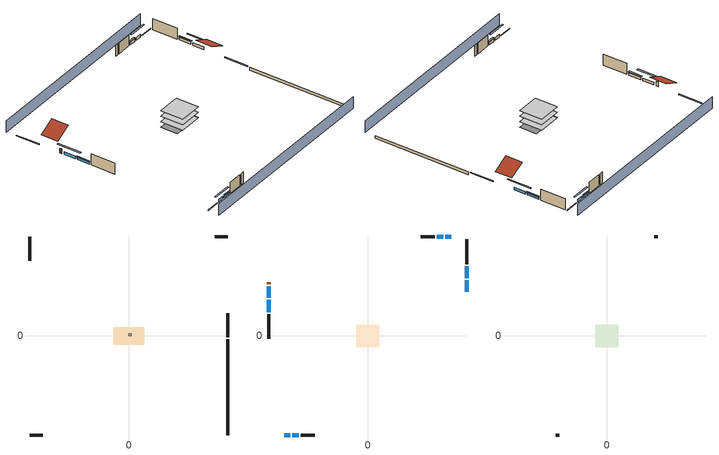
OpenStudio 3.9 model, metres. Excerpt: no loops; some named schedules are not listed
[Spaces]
crawlspace - vented 1
 floor foundation (Slab1 construction): -6.75,-3.75 -6.75,3.75 6.75,3.75 6.75,-3.75 z-0.91
 wall outside (RimJoist1 construction): 43.39,-0.47 43.39,9.92 z0.3:0.61
 wall outside (RimJoist2 construction): -43.39,-43.39 -37.6,-43.39 z0.3:0.61
 wall outside (RimJoist3 construction): -43.39,43.39 -43.39,32.99 z0.3:0.61
 wall outside (RimJoist4 construction): 43.39,43.39 37.6,43.39 z0.3:0.61
 wall foundation (FoundationWall1 construction): 43.39,-43.39 43.39,-1.4 z-0.91:0.3
furnace airloop ret air space
 floor adiabatic (AdiabaticConst): 0,0 0,1 1,1 1,0 z0
 wall adiabatic (AdiabaticConst): 0,1 0,0 1,0 1,1 0,1 z0:1
 ceiling adiabatic (AdiabaticConst): 1,0 1,1 0,1 0,0 z1
conditioned space 1
 floor to crawlspace - vented 1 (Floor1 construction): -5.03,-5.03 -5.03,5.03 5.03,5.03 5.03,-5.03 z0.3
 floor adiabatic (AdiabaticFloorConstruction): -5.03,-5.03 -5.03,5.03 5.03,5.03 5.03,-5.03 z2.74
 wall outside (Wall1 construction): 43.39,31.39 43.39,42.46 z0.3:5.18
 wall outside (Wall2 construction): -29.42,-43.39 -23.27,-43.39 z0.3:5.18
 wall outside (Wall3 construction): -43.39,9.55 -43.39,-1.13 z0.3:5.18
 wall outside (Wall4 construction): 29.42,43.39 23.27,43.39 z0.3:5.18
 wall outside (AdiabaticWallConstruction): 43.39,19.3 43.39,24.42 / 43.39,25.35 43.39,30.46 / -43.39,15.8 -43.39,10.48 z0.3:1.46; -36.67,-43.39 -33.97,-43.39 / -33.04,-43.39 -30.34,-43.39 / 36.67,43.39 33.97,43.39 / 33.04,43.39 30.34,43.39 z0.3:1.52; -43.39,21.77 -43.39,16.73 z0.3:1.43
 wall outside (AdiabaticWallConstruction 1): -43.39,23.62 -43.39,22.7 z0.3:2.34
 window (WindowConstruction): 43.39,19.3 43.39,24.42 z0.3:1.46
 window (WindowConstruction 1): 43.39,25.35 43.39,30.46 z0.3:1.46
 window (WindowConstruction 2): -36.67,-43.39 -33.97,-43.39 z0.3:1.52
 window (WindowConstruction 3): -33.04,-43.39 -30.34,-43.39 z0.3:1.52
 window (WindowConstruction 4): -43.39,21.77 -43.39,16.73 z0.3:1.43
 window (WindowConstruction 5): -43.39,15.8 -43.39,10.48 z0.3:1.46
 window (WindowConstruction 6): 36.67,43.39 33.97,43.39 z0.3:1.52
 window (WindowConstruction 7): 33.04,43.39 30.34,43.39 z0.3:1.52
 door (Door): -43.39,23.61 -43.39,22.7 z0.3:2.34
 ceiling adiabatic (AdiabaticFloorConstruction): 5.03,-5.03 5.03,5.03 -5.03,5.03 -5.03,-5.03 z2.74
attic - vented 1
 floor to conditioned space 1 (Floor2 construction Reversed): -5.03,-5.03 -5.03,5.03 5.03,5.03 5.03,-5.03 z5.18
 wall outside (Wall5 construction): -22.34,-43.39 -20.89,-43.39 z0.3:5.18
 wall outside (Wall6 construction): 22.34,43.39 20.89,43.39 z0.3:5.18
 roof outside (Roof1 construction): 43.39,18.37,5.18 36.66,18.37,8.55 36.66,10.85,8.55 43.39,10.85,5.18
 roof outside (Roof2 construction): -43.39,24.54,5.18 -36.66,24.54,8.55 -36.66,32.07,8.55 -43.39,32.07,5.18
shading: 43.39,47.96 -43.39,47.96 / -43.39,-47.96 43.39,-47.96 z0:5.18; 43.39,27.16 43.39,16.56 44,16.56 44,27.16 z4.21; 43.39,30.77 43.39,25.04 44,25.04 44,30.77 z1.77; -31.23,-43.39 -39.41,-43.39 -39.41,-44 -31.23,-44 z4.27; -30.04,-43.39 -33.35,-43.39 -33.35,-44 -30.04,-44 z1.83; -43.39,13.99 -43.39,24.52 -44,24.52 -44,13.99 z4.18; -43.39,10.18 -43.39,16.11 -44,16.11 -44,10.18 z1.77; 31.23,43.39 39.41,43.39 39.41,44 31.23,44 z4.27; 30.04,43.39 33.35,43.39 33.35,44 30.04,44 z1.83
[Site]
Portland Intl Arpt_OR: Latitude {deg}=45.59; Longitude {deg}=-122.6; Time Zone {hr}=-8; Elevation {m}=33; Terrain=Suburbs; Keep Site Location Information=Yes
[Site:GroundTemperature:Shallow]
10.2558, 8.96328, 8.85977, 9.47314, 11.9355, 14.3863, 16.5111, 17.8571, 17.9714, 16.8767, 14.8061, 12.4304
[Site:WaterMainsTemperature]
Calculation Method=Schedule; Temperature Schedule=mains temperature schedule
[Building]
Building 1
[Material] Roughness=Rough
Name | Thickness {m} | Conductivity {W/m-K} | Density {kg/m3} | Specific Heat {J/kg-K} | Thermal Absorptance | Solar Absorptance | Visible Absorptance
asphalt or fiberglass shingles | 0.00635 | 0.162714 | 1121.4 | 1465.45 | 0.9 | 0.85 | 0.85
roof rigid ins | 0.00281632 | 0.029427 | 32.04 | 1214.23 | 0.9 | 0.7 | 0.7
osb sheathing 0.5 in. | 0.0127 | 0.115458 | 512.64 | 1214.23 | 0.9 | 0.6 | 0.6
fiber cement siding | 0.009525 | 0.258207 | 347.634 | 1004.88 | 0.9 | 0.5 | 0.5
osb sheathing 0.5 in. 1 | 0.0127 | 0.115458 | 512.64 | 1214.23 | 0.9 | 0.7 | 0.7
wall stud and cavity | 0.1397 | 0.551395 | 139.0536 | 1170.24 | 0.9 | 0.7 | 0.7
gypsum board | 0.0127 | 0.160291 | 801 | 837.4 | 0.9 | 0.6 | 0.6
wall stud and cavity 1 | 0.1397 | 0.346631 | 139.0536 | 1170.24 | 0.9 | 0.6 | 0.6
rim joist stud and cavity | 0.0508 | 0.178804 | 50.32683 | 1063.81 | 0.9 | 0.6 | 0.6
floor stud and cavity | 0.1397 | 0.923637 | 92.3553 | 1139.71 | 0.9 | 0.7 | 0.7
osb sheathing 0.75 in. | 0.01905 | 0.115458 | 512.64 | 1214.23 | 0.9 | 0.7 | 0.7
floor covering | 0.0127 | 0.0433444 | 54.468 | 1339.84 | 0.9 | 0.6 | 0.6
ceiling loosefill ins | 0.338667 | 0.0480833 | 16.02 | 1046.75 | 0.9 | 0.7 | 0.7
ceiling stud and cavity | 0.1397 | 0.0920385 | 65.682 | 1177.47 | 0.9 | 0.7 | 0.7
concrete 8.0 in. | 0.2032 | 1.803125 | 2242.8 | 837.4 | 0.9 | 0.7 | 0.7
soil 0.5 in. | 0.0127 | 1.3848 | 1842.3 | 418.7 | 0.9 | 0.7 | 0.7
wood siding; wood siding 1 | 0.0254 | 0.102417 | 544.68 | 1172.36
wall rigid ins; floor rigid ins | 0.512978 | 0.029427 | 32.04 | 1214.23 | 0.9 | 0.7 | 0.7
wall stud and cavity 2 | 0.0889 | 0.380278 | 52.3479 | 1209.89 | 0.9 | 0.7 | 0.7
door material | 0.04445 | 0.0612267 | 512.64 | 1214.23 | 0.9 | 0.7 | 0.7
floor stud and cavity 1 | 0.1397 | 1.75129 | 37.0049 | 1207.88 | 0.9 | 0.7 | 0.7
wall stud and cavity 3 | 0.0889 | 0.391764 | 83.0341 | 1211.67 | 0.9 | 0.7 | 0.7
furniture material conditioned space 1 | 0.1524 | 0.115458 | 640.8 | 1214.23 | 0.9 | 0.6 | 0.6
[Construction]
Roof1 construction; Roof2 construction: asphalt or fiberglass shingles, roof rigid ins, osb sheathing 0.5 in.
Wall1 construction; Wall2 construction; Wall3 construction; Wall4 construction: fiber cement siding, osb sheathing 0.5 in. 1, wall stud and cavity, gypsum board
Wall5 construction; Wall6 construction: fiber cement siding, osb sheathing 0.5 in. 1, wall stud and cavity 1
RimJoist1 construction; RimJoist2 construction; RimJoist3 construction; RimJoist4 construction: fiber cement siding, rim joist stud and cavity
Floor1 construction: floor stud and cavity, osb sheathing 0.75 in., floor covering
Floor2 construction Reversed: gypsum board, ceiling stud and cavity, ceiling loosefill ins
FoundationWall1 construction: concrete 8.0 in.
Slab1 construction: soil 0.5 in.
WindowConstruction; WindowConstruction 1; WindowConstruction 2; WindowConstruction 3; WindowConstruction 4; WindowConstruction 5; WindowConstruction 6; WindowConstruction 7: WindowMaterial
AdiabaticWallConstruction: wood siding, wall rigid ins, wall stud and cavity 2, gypsum board
Door: door material
AdiabaticWallConstruction 1: wood siding 1, wall rigid ins, wall stud and cavity 2, gypsum board
AdiabaticFloorConstruction: floor stud and cavity 1, floor rigid ins, osb sheathing 0.75 in., floor covering
PartitionWallConstruction: gypsum board, wall stud and cavity 3, gypsum board
furniture construction conditioned space 1: furniture material conditioned space 1
AdiabaticConst: Adiabatic
[WindowMaterial:SimpleGlazingSystem]
WindowMaterial: U-Factor {W/m2-K}=2.78222; Solar Heat Gain Coefficient=0.56
[Material:NoMass]
Adiabatic: Roughness=Rough; Thermal Resistance {m2-K/W}=176.1
[ThermalZone] Multiplier=1; Use Ideal Air Loads=No
Name | Volume {m3} | Thermostat
conditioned space | 493.619 | conditioned space temperature setpoint
attic - vented | 75.9013
crawlspace - vented | 123.405
furnace airloop ret air zone | 1
[Sizing:Zone] Zone Cooling Design Supply Air Temperature Input Method=SupplyAirTemperature; Zone Cooling Design Supply Air Temperature {C}=14; Zone Cooling Design Supply Air Temperature Difference {deltaC}=11.11; Zone Heating Design Supply Air Temperature Input Method=SupplyAirTemperature; Zone Heating Design Supply Air Temperature {C}=40; Zone Heating Design Supply Air Temperature Difference {deltaC}=11.11; Zone Cooling Design Supply Air Humidity Ratio {kg-H2O/kg-air}=0.0085; Zone Heating Design Supply Air Humidity Ratio {kg-H2O/kg-air}=0.008; Cooling Design Air Flow Method=DesignDay; Heating Design Air Flow Method=DesignDay; Account for Dedicated Outdoor Air System=No; Dedicated Outdoor Air System Control Strategy=NeutralSupplyAir; Dedicated Outdoor Air Low Setpoint Temperature for Design {C}=autosize; Dedicated Outdoor Air High Setpoint Temperature for Design {C}=autosize; Zone Load Sizing Method=Sensible Load Only No Latent Load; Zone Latent Cooling Design Supply Air Humidity Ratio Input Method=HumidityRatioDifference; Zone Cooling Design Supply Air Humidity Ratio Difference {kgWater/kgDryAir}=0.005; Zone Latent Heating Design Supply Air Humidity Ratio Input Method=HumidityRatioDifference; Zone Humidification Design Supply Air Humidity Ratio Difference {kgWater/kgDryAir}=0.005; Sizing Option=Coincident
attic - vented; crawlspace - vented; furnace airloop ret air zone
[Space]
Name | Thermal Zone | Volume {m3}
conditioned space 1 | conditioned space | 493.619
attic - vented 1 | attic - vented | 75.9013
crawlspace - vented 1 | crawlspace - vented | 123.405
furnace airloop ret air space | furnace airloop ret air zone
[ThermostatSetpoint:DualSetpoint]
conditioned space temperature setpoint: Heating Setpoint Temperature Schedule=heating setpoint; Cooling Setpoint Temperature Schedule=cooling setpoint; Temperature Difference Between Cutout And Setpoint {deltaC}=0
[Foundation:Kiva]
Foundation Kiva 1: Initial Indoor Air Temperature {C}=8.52769; Wall Height Above Grade {m}=0.3048; Wall Depth Below Slab {m}=0.2032
[Foundation:Kiva:Settings]
Soil Conductivity {W/m-K}=1.3848; Soil Density {kg/m3}=1842.3; Soil Specific Heat {J/kg-K}=418.7; Ground Solar Absorptivity=0.9; Ground Thermal Absorptivity=0.9; Ground Surface Roughness {m}=0.03; Far-Field Width {m}=40; Deep-Ground Boundary Condition=ZeroFlux; Deep-Ground Depth {m}=40; Minimum Cell Dimension {m}=0.2; Maximum Cell Growth Coefficient=3; Simulation Timestep=Timestep
[SurfaceProperty:ExposedFoundationPerimeter]
Slab1: Exposed Perimeter Calculation Method=TotalExposedPerimeter; Total Exposed Perimeter {m}=41.9862
[SurfaceProperty:IncidentSolarMultiplier] Incident Solar Multiplier=1; Incident Solar Multiplier Schedule=trans schedule winter=0.85 summer=0.7
Window1; Window2; Window3; Window4; Window5; Window6; Window7; Window8
[InternalMass:Definition] Design Level Calculation Method=SurfaceArea
Name | Construction | Surface Area {m2}
partition wall mass | PartitionWallConstruction | 202.436
furniture mass conditioned space 1 | furniture construction conditioned space 1 | 80.97429
[InternalMass] Space or SpaceType=conditioned space 1; Multiplier=1
Name | Internal Mass Definition
partition wall mass | partition wall mass
furniture mass conditioned space 1 | furniture mass conditioned space 1
[EnergyManagementSystem:Sensor]
Name | Output Variable or Output Meter Index Key | Output Variable or Output Meter
water_heater_T_set | water heater setpoint | Schedule Value
out_pb_s |  | Site Outdoor Air Barometric Pressure
out_wt_s |  | Site Outdoor Air Humidity Ratio
site_vw_s |  | Site Wind Speed
cool_season | cooling season schedule | Schedule Value
furnace_airloop_AH_MFR_s | Node 6 | System Node Mass Flow Rate
furnace_airloop_AH_VFR_s | Node 6 | System Node Current Density Volume Flow Rate
furnace_airloop_AH_Tout_s | Node 6 | System Node Temperature
furnace_airloop_AH_Wout_s | Node 6 | System Node Humidity Ratio
furnace_airloop_RA_T_s | Node 9 | System Node Temperature
furnace_airloop_Ra_W_s | Node 9 | System Node Humidity Ratio
furnace_airloop_0_DZ_T_s | crawlspace - vented | Zone Air Temperature
furnace_airloop_0_DZ_W_s | crawlspace - vented | Zone Mean Air Humidity Ratio
natural_vent_s | natural vent schedule | Schedule Value
htg_sp_s | heating setpoint | Schedule Value
clg_sp_s | cooling setpoint | Schedule Value
mech_vent_range_fan_0_sch_s | mech vent range fan 0 schedule | Schedule Value
mech_vent_bath_fan_0_sch_s | mech vent bath fan 0 schedule | Schedule Value
clothes_dryer_exhaust_0_sch_s | clothes_dryer | Schedule Value
htg_load_cond |  | Heating:EnergyTransfer:Zone:CONDITIONED SPACE
clg_load_cond |  | Cooling:EnergyTransfer:Zone:CONDITIONED SPACE
htg_load_duct |  | Heating:EnergyTransfer:Zone:FURNACE AIRLOOP RET AIR ZONE
clg_load_duct |  | Cooling:EnergyTransfer:Zone:FURNACE AIRLOOP RET AIR ZONE
s_conv | Floor1 | Surface Inside Face Convection Heat Gain Energy
s_ig | Floor1 | Surface Inside Face Internal Gains Radiation Heat Gain Energy
s_sol | Floor1 | Surface Inside Face Solar Radiation Heat Gain Energy
s_lgt | Floor1 | Surface Inside Face Lights Radiation Heat Gain Energy
s_surf | Floor1 | Surface Inside Face Net Surface Thermal Radiation Heat Gain Energy
s_conv_1 | Floor2 | Surface Inside Face Convection Heat Gain Energy
s_ig_1 | Floor2 | Surface Inside Face Internal Gains Radiation Heat Gain Energy
s_sol_1 | Floor2 | Surface Inside Face Solar Radiation Heat Gain Energy
s_lgt_1 | Floor2 | Surface Inside Face Lights Radiation Heat Gain Energy
s_surf_1 | Floor2 | Surface Inside Face Net Surface Thermal Radiation Heat Gain Energy
s_conv_2 | inferred conditioned ceiling | Surface Inside Face Convection Heat Gain Energy
s_ig_2 | inferred conditioned ceiling | Surface Inside Face Internal Gains Radiation Heat Gain Energy
s_sol_2 | inferred conditioned ceiling | Surface Inside Face Solar Radiation Heat Gain Energy
s_lgt_2 | inferred conditioned ceiling | Surface Inside Face Lights Radiation Heat Gain Energy
s_surf_2 | inferred conditioned ceiling | Surface Inside Face Net Surface Thermal Radiation Heat Gain Energy
s_conv_3 | inferred conditioned floor | Surface Inside Face Convection Heat Gain Energy
s_ig_3 | inferred conditioned floor | Surface Inside Face Internal Gains Radiation Heat Gain Energy
s_sol_3 | inferred conditioned floor | Surface Inside Face Solar Radiation Heat Gain Energy
s_lgt_3 | inferred conditioned floor | Surface Inside Face Lights Radiation Heat Gain Energy
s_surf_3 | inferred conditioned floor | Surface Inside Face Net Surface Thermal Radiation Heat Gain Energy
ss_sol | Door1 | Surface Inside Face Solar Radiation Heat Gain Energy
ss_lgt | Door1 | Surface Inside Face Lights Radiation Heat Gain Energy
ss_conv | Door1 | Surface Inside Face Convection Heat Gain Energy
ss_ig | Door1 | Surface Inside Face Internal Gains Radiation Heat Gain Energy
ss_surf | Door1 | Surface Inside Face Net Surface Thermal Radiation Heat Gain Energy
ss_conv_1 | Window1 | Surface Inside Face Convection Heat Gain Energy
ss_ig_1 | Window1 | Surface Inside Face Internal Gains Radiation Heat Gain Energy
ss_surf_1 | Window1 | Surface Inside Face Net Surface Thermal Radiation Heat Gain Energy
ss_trans_in | Window1 | Surface Window Transmitted Solar Radiation Rate
ss_back_out | Window1 | Surface Window Shortwave from Zone Back Out Window Heat Transfer Rate
ss_trans_out | Window1 | Surface Inside Face Initial Transmitted Diffuse Transmitted Out Window Solar Radiation Rate
ss_conv_2 | Window2 | Surface Inside Face Convection Heat Gain Energy
ss_ig_2 | Window2 | Surface Inside Face Internal Gains Radiation Heat Gain Energy
ss_surf_2 | Window2 | Surface Inside Face Net Surface Thermal Radiation Heat Gain Energy
ss_trans_in_1 | Window2 | Surface Window Transmitted Solar Radiation Rate
ss_back_out_1 | Window2 | Surface Window Shortwave from Zone Back Out Window Heat Transfer Rate
ss_trans_out_1 | Window2 | Surface Inside Face Initial Transmitted Diffuse Transmitted Out Window Solar Radiation Rate
ss_conv_3 | Window3 | Surface Inside Face Convection Heat Gain Energy
ss_ig_3 | Window3 | Surface Inside Face Internal Gains Radiation Heat Gain Energy
ss_surf_3 | Window3 | Surface Inside Face Net Surface Thermal Radiation Heat Gain Energy
ss_trans_in_2 | Window3 | Surface Window Transmitted Solar Radiation Rate
ss_back_out_2 | Window3 | Surface Window Shortwave from Zone Back Out Window Heat Transfer Rate
ss_trans_out_2 | Window3 | Surface Inside Face Initial Transmitted Diffuse Transmitted Out Window Solar Radiation Rate
ss_conv_4 | Window4 | Surface Inside Face Convection Heat Gain Energy
ss_ig_4 | Window4 | Surface Inside Face Internal Gains Radiation Heat Gain Energy
ss_surf_4 | Window4 | Surface Inside Face Net Surface Thermal Radiation Heat Gain Energy
ss_trans_in_3 | Window4 | Surface Window Transmitted Solar Radiation Rate
ss_back_out_3 | Window4 | Surface Window Shortwave from Zone Back Out Window Heat Transfer Rate
ss_trans_out_3 | Window4 | Surface Inside Face Initial Transmitted Diffuse Transmitted Out Window Solar Radiation Rate
ss_conv_5 | Window5 | Surface Inside Face Convection Heat Gain Energy
ss_ig_5 | Window5 | Surface Inside Face Internal Gains Radiation Heat Gain Energy
ss_surf_5 | Window5 | Surface Inside Face Net Surface Thermal Radiation Heat Gain Energy
ss_trans_in_4 | Window5 | Surface Window Transmitted Solar Radiation Rate
ss_back_out_4 | Window5 | Surface Window Shortwave from Zone Back Out Window Heat Transfer Rate
ss_trans_out_4 | Window5 | Surface Inside Face Initial Transmitted Diffuse Transmitted Out Window Solar Radiation Rate
ss_conv_6 | Window6 | Surface Inside Face Convection Heat Gain Energy
ss_ig_6 | Window6 | Surface Inside Face Internal Gains Radiation Heat Gain Energy
ss_surf_6 | Window6 | Surface Inside Face Net Surface Thermal Radiation Heat Gain Energy
ss_trans_in_5 | Window6 | Surface Window Transmitted Solar Radiation Rate
ss_back_out_5 | Window6 | Surface Window Shortwave from Zone Back Out Window Heat Transfer Rate
ss_trans_out_5 | Window6 | Surface Inside Face Initial Transmitted Diffuse Transmitted Out Window Solar Radiation Rate
ss_conv_7 | Window7 | Surface Inside Face Convection Heat Gain Energy
ss_ig_7 | Window7 | Surface Inside Face Internal Gains Radiation Heat Gain Energy
ss_surf_7 | Window7 | Surface Inside Face Net Surface Thermal Radiation Heat Gain Energy
ss_trans_in_6 | Window7 | Surface Window Transmitted Solar Radiation Rate
ss_back_out_6 | Window7 | Surface Window Shortwave from Zone Back Out Window Heat Transfer Rate
ss_trans_out_6 | Window7 | Surface Inside Face Initial Transmitted Diffuse Transmitted Out Window Solar Radiation Rate
ss_conv_8 | Window8 | Surface Inside Face Convection Heat Gain Energy
ss_ig_8 | Window8 | Surface Inside Face Internal Gains Radiation Heat Gain Energy
ss_surf_8 | Window8 | Surface Inside Face Net Surface Thermal Radiation Heat Gain Energy
ss_trans_in_7 | Window8 | Surface Window Transmitted Solar Radiation Rate
ss_back_out_7 | Window8 | Surface Window Shortwave from Zone Back Out Window Heat Transfer Rate
ss_trans_out_7 | Window8 | Surface Inside Face Initial Transmitted Diffuse Transmitted Out Window Solar Radiation Rate
s_conv_4 | Wall1 | Surface Inside Face Convection Heat Gain Energy
s_ig_4 | Wall1 | Surface Inside Face Internal Gains Radiation Heat Gain Energy
s_sol_4 | Wall1 | Surface Inside Face Solar Radiation Heat Gain Energy
s_lgt_4 | Wall1 | Surface Inside Face Lights Radiation Heat Gain Energy
[ElectricEquipment:Definition] Design Level Calculation Method=EquipmentLevel
Name | Design Level {W} | Fraction Latent | Fraction Radiant | Fraction Lost
ceiling fan | 17.4571 | 0 | 0.558 | 0
clothes washer | 493.223 | 0.03 | 0.162 | 0.7
clothes dryer | 12425.3 | 0.015 | 0.081 | 0.85
dishwasher | 890.497 | 0.3 | 0.18 | 0.4
fridge | 45.9075 | 0 | 0.6 | 0
fridge 2 | 90.9498 | 0 | 0.6 | 0
freezer | 194.914 | 0 | 0.6 | 0
cooking range | 3743.47 | 0.08 | 0.432 | 0.2
misc tv | 757.991 | 0 | 0.6 | 0
misc plug loads | 620.456 | 0.021 | 0.558 | 0.049
whole house fan; mech vent house fan | 0 | 0 | 0 | 1
mech vent house fan cfis | 0 | 0 | 0 | 0
mech vent range fan 0; mech vent bath fan 0 | 30 | 0 | 0 | 1
[ElectricEquipment] Space or SpaceType=conditioned space 1
Name | Electric Equipment Definition | Schedule
ceiling fan | ceiling fan | ceiling_fan
clothes washer | clothes washer | clothes_washer
clothes dryer | clothes dryer | clothes_dryer
dishwasher | dishwasher | dishwasher
fridge | fridge | fridge schedule
fridge 1 | fridge 2 | fridge schedule 1
freezer | freezer | freezer schedule
cooking range | cooking range | cooking_range
misc tv | misc tv | plug_loads_tv
misc plug loads | misc plug loads | plug_loads_other
whole house fan | whole house fan | Always On Discrete
mech vent house fan | mech vent house fan | mech vent house fan schedule
mech vent house fan cfis | mech vent house fan cfis | mech vent house fan cfis schedule
mech vent range fan 0 | mech vent range fan 0 | mech vent range fan 0 schedule
mech vent bath fan 0 | mech vent bath fan 0 | mech vent bath fan 0 schedule
[OtherEquipment:Definition] Design Level Calculation Method=EquipmentLevel
Name | Design Level {W} | Fraction Latent | Fraction Radiant | Fraction Lost
water heater sens; furnace airloop_0 SupSensLkToCond; furnace airloop_0 SupCondToLv; furnace airloop_0 RetCondToRP; furnace airloop_0 RetSensLkToRP; furnace airloop_0 SupCondToDZ; furnace airloop_0 RetCondToDZ; furnace airloop_0 SupSensLkToDZ; mech vent house fan sensible load | 0 | 0 | 0 | 0
water heater lat; furnace airloop_0 SupLatLkToCond; furnace airloop_0 RetLatLkToRP; furnace airloop_0 SupLatLkToDZ; mech vent house fan latent load | 0 | 1 | 0 | 0
water heater energy adjustment1 | 0.01 | 0 | 0 | 1
clothes dryer 2 | 0 | 0.015 | 0.081 | 0.85
cooking range 2 | 0 | 0.08 | 0.432 | 0.2
general water use sensible | -25.2881 | 0 | 0.6 | 0
general water use latent | 25.6591 | 1 | 0 | 0
[OtherEquipment]
Name | Other Equipment Definition | Space or SpaceType | Schedule | Fuel Type
water heater sens | water heater sens | conditioned space 1 | Always On Discrete
water heater lat | water heater lat | conditioned space 1 | Always On Discrete
water heater energy adjustment1 | water heater energy adjustment1 | conditioned space 1 | Always On Discrete | Electricity
clothes dryer 1 | clothes dryer 2 | conditioned space 1 | clothes_dryer | Electricity
cooking range 1 | cooking range 2 | conditioned space 1 | cooking_range | Electricity
general water use sensible | general water use sensible | conditioned space 1 | general water use schedule
general water use latent | general water use latent | conditioned space 1 | general water use schedule
furnace airloop_0 SupSensLkToCond | furnace airloop_0 SupSensLkToCond | conditioned space 1 | Always On Discrete
furnace airloop_0 SupLatLkToCond | furnace airloop_0 SupLatLkToCond | conditioned space 1 | Always On Discrete
furnace airloop_0 SupCondToLv | furnace airloop_0 SupCondToLv | conditioned space 1 | Always On Discrete
furnace airloop_0 RetCondToRP | furnace airloop_0 RetCondToRP | furnace airloop ret air space | Always On Discrete
furnace airloop_0 RetSensLkToRP | furnace airloop_0 RetSensLkToRP | furnace airloop ret air space | Always On Discrete
furnace airloop_0 RetLatLkToRP | furnace airloop_0 RetLatLkToRP | furnace airloop ret air space | Always On Discrete
furnace airloop_0 SupCondToDZ | furnace airloop_0 SupCondToDZ | crawlspace - vented 1 | Always On Discrete
furnace airloop_0 RetCondToDZ | furnace airloop_0 RetCondToDZ | crawlspace - vented 1 | Always On Discrete
furnace airloop_0 SupSensLkToDZ | furnace airloop_0 SupSensLkToDZ | crawlspace - vented 1 | Always On Discrete
furnace airloop_0 SupLatLkToDZ | furnace airloop_0 SupLatLkToDZ | crawlspace - vented 1 | Always On Discrete
mech vent house fan sensible load | mech vent house fan sensible load | conditioned space 1 | Always On Discrete
mech vent house fan latent load | mech vent house fan latent load | conditioned space 1 | Always On Discrete
[WaterUse:Equipment:Definition]
Name | Peak Flow Rate {m3/s}
clothes washer | 2.40203e-05
dishwasher | 1.56527e-05
[Lights:Definition]
interior lighting: Design Level Calculation Method=LightingLevel; Lighting Level {W}=410.126; Fraction Radiant=0.6; Fraction Visible=0.2; Return Air Fraction=0
[Lights]
interior lighting: Lights Definition=interior lighting; Space or SpaceType=conditioned space 1; Schedule=lighting_interior; Fraction Replaceable=1
[Exterior:Lights:Definition]
exterior lighting: Design Level {W}=12.0218
[Exterior:Lights]
exterior lighting: Exterior Lights Definition=exterior lighting; Schedule=exterior lighting schedule
[People:Definition]
occupants: Number of People Calculation Method=People; Number of People {people}=1; Fraction Radiant=0.314171; Sensible Heat Fraction=0.56303; Carbon Dioxide Generation Rate {m3/s-W}=0; Enable ASHRAE 55 Comfort Warnings=No; Mean Radiant Temperature Calculation Type=EnclosureAveraged
[People]
occupants: People Definition=occupants; Space or SpaceType=conditioned space 1; Number of People Schedule=occupants; Activity Level Schedule=occupants activity schedule; Multiplier=1
[ZoneMixing] Schedule=Always On Continuous; Design Flow Rate Calculation Method=Flow/Zone; Design Flow Rate {m3/s}=0
Name | Zone or Space | Source Zone or Space
furnace airloop_0 ZoneMixDZToCond mix | conditioned space | crawlspace - vented
furnace airloop_0 ZoneMixCondToDZ mix | crawlspace - vented | conditioned space
whole house fan mix | attic - vented | conditioned space
[SpaceInfiltration:DesignFlowRate] Schedule=Always On Discrete
Name | Space or SpaceType | Design Flow Rate Calculation Method | Design Flow Rate {m3/s} | Air Changes per Hour {1/hr} | Constant Term Coefficient | Temperature Term Coefficient | Velocity Term Coefficient | Velocity Squared Term Coefficient
natural vent flow; whole house fan flow; infil flow | conditioned space 1 | Flow/Space | 0
infil crawlspace - vented 1 | crawlspace - vented 1 | AirChanges/Hour |  | 2.6013 | 1 | 0 | 0 | 0
crawlspace_vented 1 duct leakage imbalance infil flow | crawlspace - vented 1 | Flow/Space | 0
[SpaceInfiltration:EffectiveLeakageArea]
infil attic - vented 1: Space or SpaceType=attic - vented 1; Schedule=Always On Discrete; Effective Air Leakage Area {cm2}=3373.59; Stack Coefficient=0.000156436; Wind Coefficient=4.26639e-05
